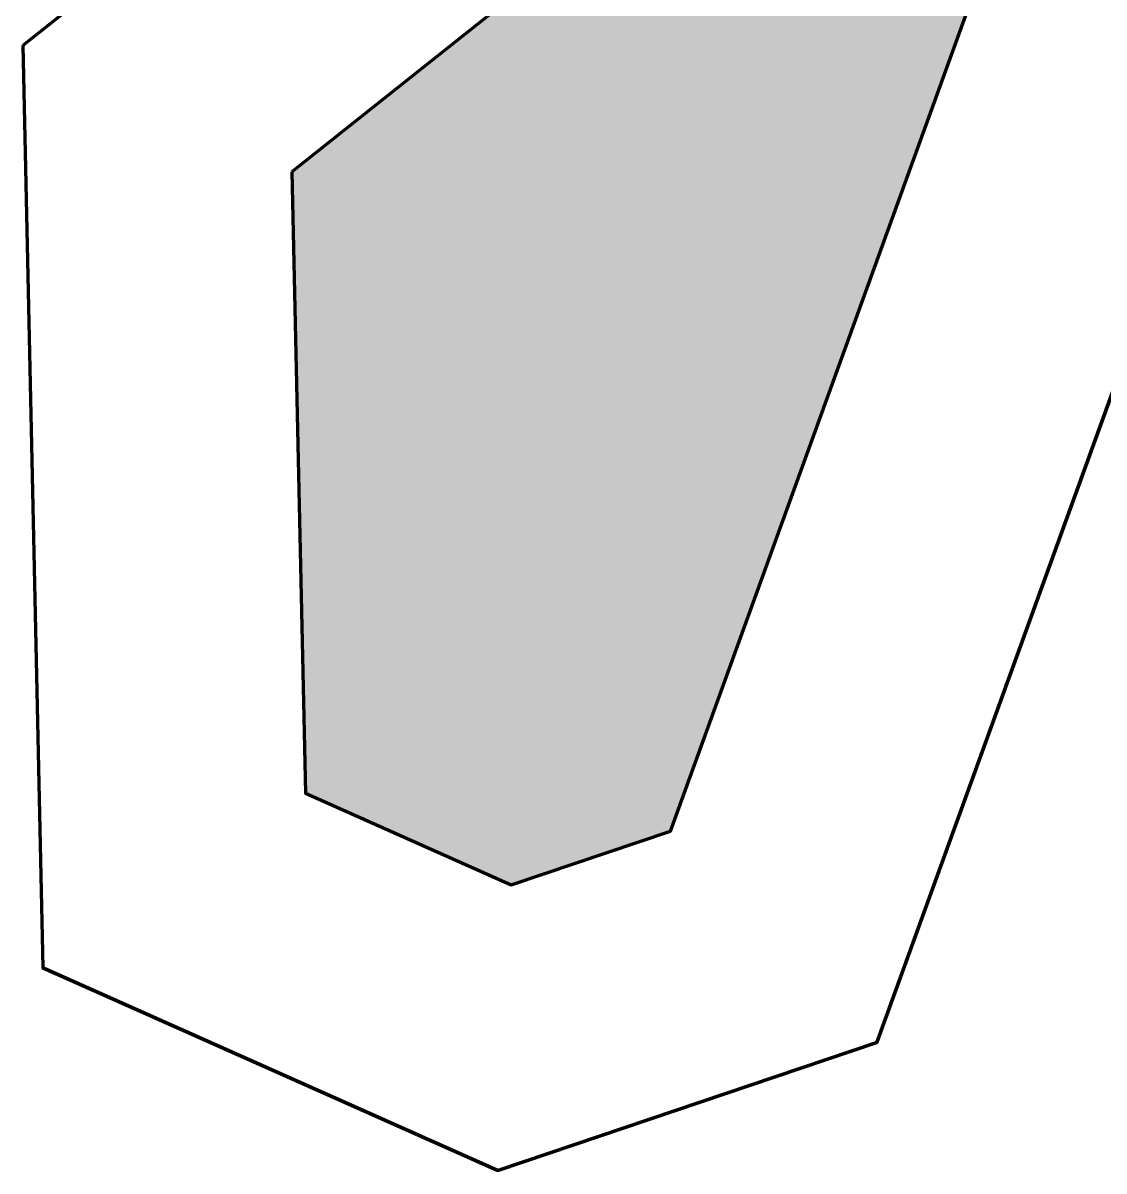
# Model space of a CAD drawing. Header units: millimetres. Extents: x 111 to 1506, y 14 to 566.
# Drawn here: x 239.69 to 247.81, y 111.42 to 120.04 of the extents above; entities that cross this region are included whole.
import ezdxf

# ---------------------------------------------------------------- set-up
doc = ezdxf.new("R2010")
doc.units = ezdxf.units.MM
doc.layers.add('G', color=254, linetype='Continuous', lineweight=5)
doc.layers.add('mobiliario', color=45, linetype='Continuous', lineweight=13)
pattern_1 = [(22.914772, (797.12783, 1599.99595), (0.097837146, 0.241122153), [0.552, -0.184]), (112.914772, (797.29731, 1600.0676), (0.097837146, 0.241122153), [0.552, -0.184])]

msp = doc.modelspace()

# ---------------------------------------------------------------- hatches: boundary and pattern name
at = {"lineweight": 100, "ltscale": 1000}
h = msp.add_hatch(dxfattribs=at)
h.set_pattern_fill('AR-HBONE', color=256, scale=0.046, angle=-22.085228, style=0)
h.set_pattern_definition(pattern_1)
edge = h.paths.add_edge_path()
edge.add_line((295.08201, 132.30753), (297.74963, 131.63818))
edge.add_line((297.74963, 131.63818), (297.54448, 130.9164))
edge.add_line((297.54448, 130.9164), (248.83294, 99.17733))
edge.add_line((248.83294, 99.17733), (247.06971, 88.40748))
edge.add_line((247.06971, 88.40748), (245.10407, 88.77997))
edge.add_line((245.10407, 88.77997), (247.00179, 100.37129))
edge.add_line((247.00179, 100.37129), (294.89948, 131.58008))
edge.add_line((294.89948, 131.58008), (295.07765, 132.30862))
edge.add_line((295.07765, 132.30862), (297.72701, 131.64385))
at = {"layer": 'G', "lineweight": 100, "ltscale": 1000}
h = msp.add_hatch(dxfattribs=at)
h.set_pattern_fill('AR-HBONE', color=256, scale=0.046, angle=-22.085228, style=0)
h.set_pattern_definition(pattern_1)
edge = h.paths.add_edge_path()
edge.add_line((242.87844, 131.15454), (244.07692, 132.21456))
edge.add_line((244.07692, 132.21456), (263.01378, 110.80425))
edge.add_line((263.01378, 110.80425), (261.65868, 109.92131))
edge.add_line((261.65868, 109.92131), (242.89743, 131.13308))
at = {"layer": 'mobiliario', "lineweight": 100, "ltscale": 1000}
h = msp.add_hatch(color=256, dxfattribs=at)
h.dxf.hatch_style = 1
h.set_gradient(color1=(0, 0, 255), tint=1, name='INVHEMISPHERICAL')
h.paths.add_polyline_path([(241.70687, 118.92469), (241.80821, 114.25763), (243.35544, 113.56935), (244.55098, 113.97274), (247.69891, 122.66259), (247.16604, 123.26507)])

# ---------------------------------------------------------------- linework, layer by layer
at = {"lineweight": 100, "ltscale": 1000}
for p, q in [((247.40684, 126.01161), (239.68581, 119.87291)), ((249.98384, 123.09802), (246.10326, 112.38572)), ((239.68581, 119.87291), (239.83622, 112.9459)), ((243.2555, 111.42485), (239.83622, 112.9459)), ((246.10326, 112.38572), (243.2555, 111.42485))]:
    msp.add_line(p, q, dxfattribs=at)
for points in [[(239.68581, 119.87291), (239.83622, 112.9459), (243.2555, 111.42485), (246.10326, 112.38572), (249.98384, 123.09802), (247.40684, 126.01161), (239.68581, 119.87291)], [(249.98976, 123.11438), (246.10326, 112.38572)]]:
    msp.add_lwpolyline(points, dxfattribs=at)
msp.add_lwpolyline([(241.70687, 118.92469), (241.80821, 114.25763), (243.35544, 113.56935), (244.55098, 113.97274), (247.69891, 122.66259), (247.16604, 123.26507)], close=True, dxfattribs=at)

doc.saveas('drawing.dxf')
